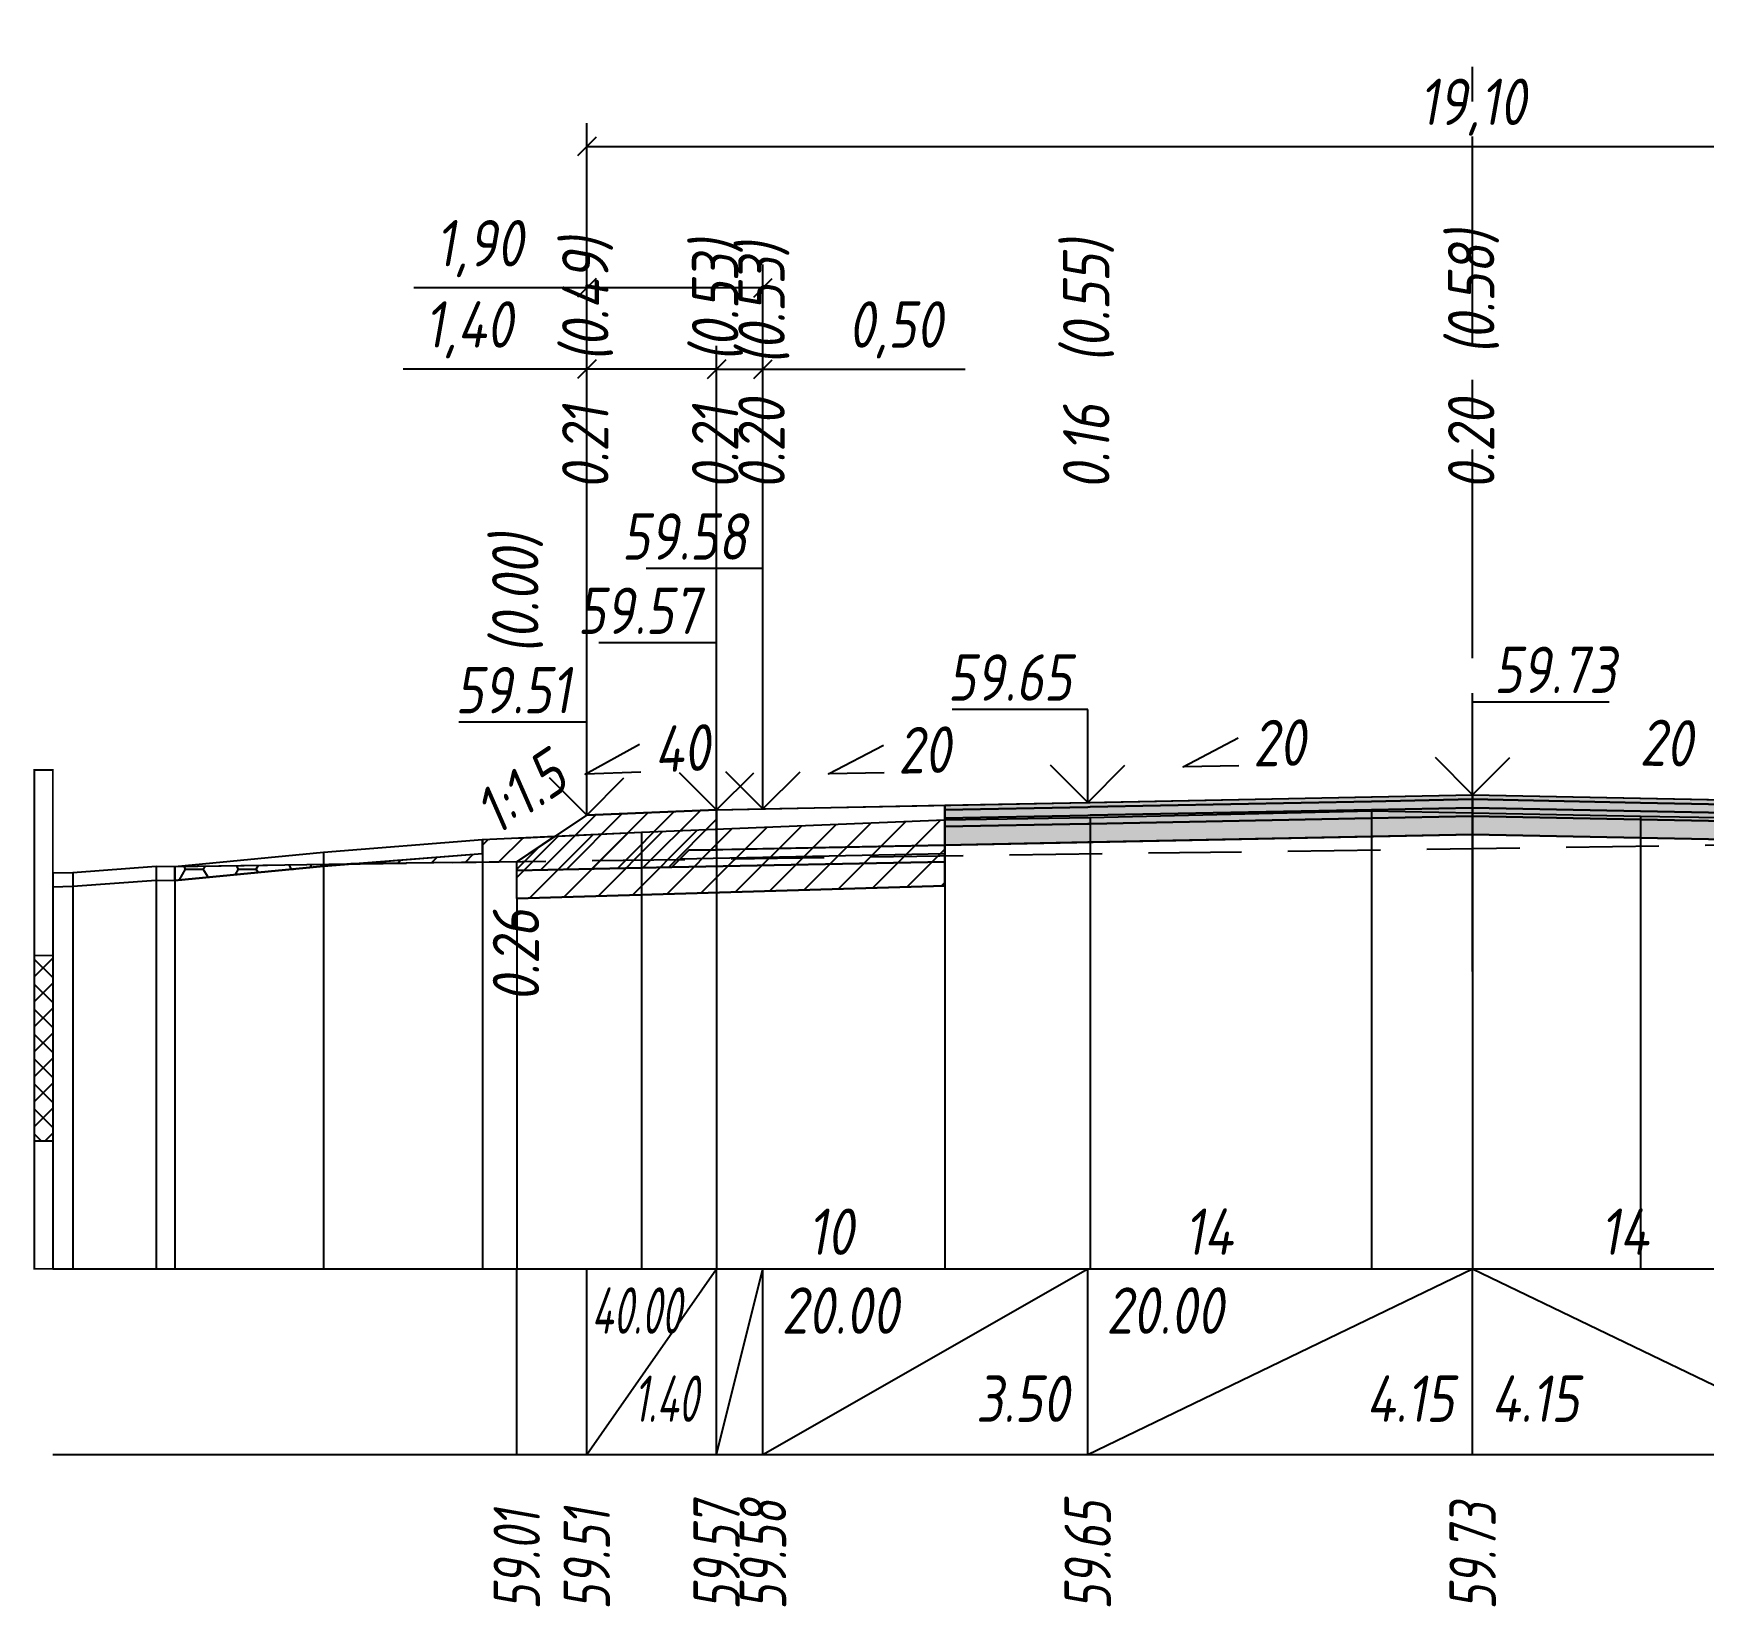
# Model space of a CAD drawing. Extents: x -717 to 1451, y -133302 to 233.
# Drawn here: x 78.9 to 169, y -63834.2 to -63749.4 of the extents above; entities that cross this region are included whole.
import ezdxf
from ezdxf.enums import TextEntityAlignment as Align

# ---------------------------------------------------------------- set-up
doc = ezdxf.new("R2010")
doc.units = 0
doc.linetypes.add('осевая2', pattern=[1.125, 0.75, -0.125, 0.125, -0.125])
doc.linetypes.add('штриховая', pattern=[0.75, 0.5, -0.25])
for name, color, linetype in [('Интерполированный поперечник', 2, 'Continuous'), ('Код_514', 1, 'Continuous'), ('Контур_0', 7, 'Continuous'), ('Контур_2521', 7, 'Continuous'), ('Контур_2564', 7, 'Continuous'), ('Контур_2660', 7, 'Continuous'), ('Контур_2665', 7, 'Continuous'), ('Контур_400', 7, 'Continuous'), ('Контур_508', 7, 'Continuous'), ('Контур_512', 7, 'Continuous'), ('Контур_513', 7, 'Continuous'), ('Контур_818', 7, 'Continuous'), ('Красный поперечник', 1, 'Continuous'), ('Линейка абсолютных высот', 7, 'Continuous'), ('Объём_2501', 7, 'Continuous'), ('Объём_2564', 7, 'Continuous'), ('Объём_2650', 7, 'Continuous'), ('Объём_2660', 7, 'Continuous'), ('Объём_2661', 7, 'Continuous'), ('Объём_2665', 7, 'Continuous'), ('Объём_2666', 7, 'Continuous'), ('Объём_2667', 7, 'Continuous'), ('Объём_2668', 7, 'Continuous'), ('Объём_2669', 7, 'Continuous'), ('Объём_2675', 7, 'Continuous'), ('Объём_2753', 7, 'Continuous'), ('Ось', 1, 'осевая2'), ('Откосы', 7, 'Continuous'), ('Отметки покрытия', 7, 'Continuous'), ('Рабочие отметки', 7, 'Continuous'), ('Рабочие отметки доп.', 7, 'Continuous'), ('Слои выравнивания', 7, 'Continuous'), ('Таблица', 7, 'Continuous'), ('Уклоны проезжей части', 7, 'Continuous'), ('Черный поперечник', 3, 'Continuous')]:
    doc.layers.add(name, color=color, linetype=linetype)
for name, color, linetype, true_color in [('Контур_2540', 2, 'Continuous', 0xffff00), ('Контур_2560', 2, 'Continuous', 0xffff00), ('Контур_2561', 7, 'Continuous', 0xff8040), ('Контур_2562', 3, 'Continuous', 0x00ff00), ('Контур_2563', 7, 'Continuous', 0xff8000), ('Контур_2570', 7, 'Continuous', 0x80ff00), ('Контур_2725', 7, 'Continuous', 0x323232), ('Контур_2736', 4, 'Continuous', 0x00ffff), ('Контур_2737', 4, 'Continuous', 0x00ffff), ('Контур_2738', 4, 'Continuous', 0x00ffff), ('Контур_2739', 4, 'Continuous', 0x00ffff), ('Контур_2741', 4, 'Continuous', 0x00ffff), ('Контур_2742', 4, 'Continuous', 0x00ffff), ('Контур_2743', 4, 'Continuous', 0x00ffff), ('Контур_2744', 7, 'Continuous', 0xa4ffff), ('Контур_2745', 7, 'Continuous', 0xa4ffff), ('Контур_2747', 4, 'Continuous', 0x00ffff), ('Контур_2748', 4, 'Continuous', 0x00ffff), ('Контур_2749', 4, 'Continuous', 0x00ffff), ('Контур_2750', 4, 'Continuous', 0x00ffff), ('Контур_2751', 4, 'Continuous', 0x00ffff), ('Контур_2752', 4, 'Continuous', 0x00ffff), ('Контур_2760', 7, 'Continuous', 0x323232), ('Контур_2761', 7, 'Continuous', 0x323232), ('Контур_2762', 7, 'Continuous', 0x323232), ('Контур_2763', 7, 'Continuous', 0x323232), ('Контур_402', 7, 'Continuous', 0xff6464), ('Контур_703', 4, 'Continuous', 0x00ffff), ('Контур_705', 4, 'Continuous', 0x00ffff), ('Контур_707', 4, 'Continuous', 0x00ffff), ('Контур_720', 131, 'Continuous', 0xaaffff), ('Объём_2500', 7, 'Continuous', 0xc0c0c0), ('Объём_2520', 7, 'Continuous', 0x80ffff), ('Объём_2540', 2, 'Continuous', 0xffff00), ('Объём_2560', 2, 'Continuous', 0xffff00), ('Объём_2561', 7, 'Continuous', 0xff8040), ('Объём_2562', 3, 'Continuous', 0x00ff00), ('Объём_2563', 7, 'Continuous', 0xff8000), ('Объём_2600', 7, 'Continuous', 0x808000), ('Объём_2746', 2, 'Continuous', 0xffff00)]:
    doc.layers.add(name, color=color, linetype=linetype, true_color=true_color)
doc.styles.get("Standard").update_dxf_attribs({"font": 'txt', "height": 2.5})
doc.styles.add('М', font='romand.shx', dxfattribs={"width": 0.8, "oblique": 10, "height": 2.5})
doc.dimstyles.new('ISO-25', dxfattribs={"dimtxt": 2.5, "dimasz": 2.5, "dimexe": 1.25, "dimexo": 0.625, "dimtad": 1, "dimtxsty": 'Standard', "dimcen": 2.5, "dimadec": 0, "dimazin": 0, "dimtfac": 1, "dimtmove": 0, "dimatfit": 3, "dimfxl": 1, "dimarcsym": 0})

# ---------------------------------------------------------------- blocks, each defined once
blk = doc.blocks.new('_Oblique')
at = {"color": 0, "linetype": 'ByBlock', "lineweight": -2}
blk.add_line((-0.5, -0.5), (0.5, 0.5), dxfattribs=at)
blk = doc.blocks.new('*D1535')
at = {"color": 0, "lineweight": -2, "transparency": 16777216}
for p, q in [((108.774, -63790.981), (108.774, -63766.261)), ((115.774, -63790.701), (115.774, -63766.261)), ((108.774, -63767.511), (98.876, -63767.511)), ((115.774, -63767.511), (108.774, -63767.511))]:
    blk.add_line(p, q, dxfattribs=at)
at = {"layer": 'Defpoints', "color": 0, "transparency": 16777216}
for p in [(115.774, -63767.511), (108.774, -63791.606), (115.774, -63791.326)]:
    blk.add_point(p, dxfattribs=at)
at = {"color": 0, "lineweight": -2, "transparency": 16777216, "rotation": 180}
blk.add_blockref('_Oblique', (108.774, -63767.511), dxfattribs=at)
at = {"color": 0, "lineweight": -2, "transparency": 16777216}
blk.add_blockref('_Oblique', (115.774, -63767.511), dxfattribs=at)
at = {"color": 0, "transparency": 16777216, "insert": (102.417, -63765.398), "char_height": 2.5, "width": 8.75, "attachment_point": 5, "style": 'М'}
blk.add_mtext('1,40', dxfattribs=at)
blk = doc.blocks.new('*D1537')
at = {"color": 0, "lineweight": -2, "transparency": 16777216}
for p, q in [((115.774, -63790.701), (115.774, -63766.261)), ((118.274, -63790.651), (118.274, -63766.261)), ((115.774, -63767.511), (118.274, -63767.511)), ((118.274, -63767.511), (129.178, -63767.511))]:
    blk.add_line(p, q, dxfattribs=at)
at = {"layer": 'Defpoints', "color": 0, "transparency": 16777216}
for p in [(118.274, -63767.511), (115.774, -63791.326), (118.274, -63791.276)]:
    blk.add_point(p, dxfattribs=at)
at = {"color": 0, "lineweight": -2, "transparency": 16777216, "rotation": 180}
blk.add_blockref('_Oblique', (115.774, -63767.511), dxfattribs=at)
at = {"color": 0, "lineweight": -2, "transparency": 16777216}
blk.add_blockref('_Oblique', (118.274, -63767.511), dxfattribs=at)
at = {"color": 0, "transparency": 16777216, "insert": (125.416, -63765.398), "char_height": 2.5, "width": 9.16667, "attachment_point": 5, "style": 'М'}
blk.add_mtext('0,50', dxfattribs=at)
blk = doc.blocks.new('*D1540')
at = {"color": 0, "lineweight": -2, "transparency": 16777216}
for p, q in [((108.774, -63790.981), (108.774, -63761.881)), ((118.274, -63790.651), (118.274, -63761.881)), ((108.774, -63763.131), (99.451, -63763.131)), ((118.274, -63763.131), (108.774, -63763.131))]:
    blk.add_line(p, q, dxfattribs=at)
at = {"layer": 'Defpoints', "color": 0, "transparency": 16777216}
for p in [(118.274, -63763.131), (108.774, -63791.606), (118.274, -63791.276)]:
    blk.add_point(p, dxfattribs=at)
at = {"color": 0, "lineweight": -2, "transparency": 16777216, "rotation": 180}
blk.add_blockref('_Oblique', (108.774, -63763.131), dxfattribs=at)
at = {"color": 0, "lineweight": -2, "transparency": 16777216}
blk.add_blockref('_Oblique', (118.274, -63763.131), dxfattribs=at)
at = {"color": 0, "transparency": 16777216, "insert": (102.992, -63761.018), "char_height": 2.5, "width": 8.75, "attachment_point": 5, "style": 'М'}
blk.add_mtext('1,90', dxfattribs=at)
blk = doc.blocks.new('*D1541')
at = {"color": 0, "lineweight": -2, "transparency": 16777216}
for p, q in [((108.774, -63790.981), (108.774, -63754.261)), ((204.274, -63790.981), (204.274, -63754.261)), ((108.774, -63755.511), (204.274, -63755.511))]:
    blk.add_line(p, q, dxfattribs=at)
at = {"layer": 'Defpoints', "color": 0, "transparency": 16777216}
for p in [(204.274, -63755.511), (108.774, -63791.606), (204.274, -63791.606)]:
    blk.add_point(p, dxfattribs=at)
at = {"color": 0, "lineweight": -2, "transparency": 16777216, "rotation": 180}
blk.add_blockref('_Oblique', (108.774, -63755.511), dxfattribs=at)
at = {"color": 0, "lineweight": -2, "transparency": 16777216}
blk.add_blockref('_Oblique', (204.274, -63755.511), dxfattribs=at)
at = {"color": 0, "transparency": 16777216, "insert": (156.524, -63753.398), "char_height": 2.5, "width": 10.41667, "attachment_point": 5, "style": 'М'}
blk.add_mtext('19,10', dxfattribs=at)

msp = doc.modelspace()

# ---------------------------------------------------------------- hatches: boundary and pattern name
at = {"layer": 'Линейка абсолютных высот'}
h = msp.add_hatch(dxfattribs=at)
h.set_pattern_fill('ANSI37', scale=0.3, style=0)
h.set_pattern_definition([(45.0000013, (0, 0), (-0.67351924, 0.673519211), []), (135.0000003, (0, 0), (-0.673519222, -0.67351923), [])])
h.paths.add_polyline_path([(80, -63809.117), (80, -63799.117), (79, -63799.117), (79, -63809.117)])
at = {"layer": 'Объём_2563'}
h = msp.add_hatch(dxfattribs=at)
h.set_pattern_fill('ANSI31', color=256, scale=0.3)
h.paths.add_polyline_path([(108.774, -63791.544), (115.774, -63791.264), (115.774, -63793.414), (114.274, -63793.444), (113.356, -63794.362), (105, -63794.529), (105, -63794.06)])
at = {"layer": 'Объём_2600'}
h = msp.add_hatch(dxfattribs=at)
h.set_pattern_fill('ANSI31', color=6, scale=0.4)
h.paths.add_polyline_path([(105, -63796.045), (105, -63794.06), (96.057, -63794.184), (103.153, -63793.622), (103.153, -63792.872), (111.718, -63792.467), (128.071, -63791.812), (128.071, -63795.353)])
h = msp.add_hatch(dxfattribs=at)
h.set_pattern_fill('HONEY', color=5, scale=0.3)
h.paths.add_polyline_path([(94.593, -63794.299), (86.566, -63795.065), (86.566, -63794.315), (96.057, -63794.184)])
at = {"layer": 'Слои выравнивания'}
for color, points in [(2, [(128.071, -63791.018), (135.774, -63790.864), (135.9, -63790.861), (151.072, -63790.558), (156.524, -63790.449), (156.524, -63790.699), (151.072, -63790.808), (135.9, -63791.111), (135.774, -63791.114), (128.071, -63791.268)]), (3, [(128.071, -63791.268), (135.774, -63791.114), (135.9, -63791.111), (151.072, -63790.808), (156.524, -63790.699), (156.524, -63791.149), (151.072, -63791.258), (135.9, -63791.561), (135.774, -63791.564), (128.071, -63791.718)]), (2, [(156.524, -63790.449), (165.576, -63790.63), (172.892, -63790.776), (172.892, -63791.026), (165.576, -63790.88), (156.524, -63790.699)]), (3, [(156.524, -63790.699), (165.576, -63790.88), (172.892, -63791.026), (172.892, -63791.476), (165.576, -63791.33), (156.524, -63791.149)]), (4, [(128.071, -63791.718), (135.774, -63791.564), (135.9, -63791.561), (151.072, -63791.258), (156.524, -63791.149), (156.524, -63791.599), (151.072, -63791.708), (135.9, -63792.011), (135.774, -63792.014), (128.071, -63792.168)]), (5, [(128.071, -63792.168), (135.774, -63792.014), (135.9, -63792.011), (151.072, -63791.708), (156.524, -63791.599), (156.524, -63792.599), (151.072, -63792.708), (135.9, -63793.011), (135.774, -63793.014), (128.071, -63793.168)]), (4, [(156.524, -63791.149), (165.576, -63791.33), (172.892, -63791.476), (172.892, -63791.926), (165.576, -63791.78), (156.524, -63791.599)]), (5, [(156.524, -63791.599), (165.576, -63791.78), (172.892, -63791.926), (172.892, -63792.926), (165.576, -63792.78), (156.524, -63792.599)])]:
    msp.add_hatch(color=color, dxfattribs=at).paths.add_polyline_path(points)

# ---------------------------------------------------------------- linework, layer by layer
at = {"layer": 'Интерполированный поперечник', "linetype": 'штриховая', "ltscale": 10, "flags": 128}
msp.add_lwpolyline([(86.566, -63794.315), (218.214, -63792.496)], dxfattribs=at)
at = {"layer": 'Код_514'}
for p, q in [((105, -63826), (105, -63816)), ((108.774, -63826), (108.774, -63816)), ((108.774, -63826), (115.774, -63816)), ((115.774, -63826), (115.774, -63816)), ((115.774, -63826), (118.274, -63816)), ((118.274, -63826), (118.274, -63816)), ((118.274, -63826), (135.774, -63816)), ((135.774, -63826), (135.774, -63816)), ((135.774, -63826), (156.524, -63816)), ((156.524, -63826), (156.524, -63816)), ((156.524, -63816), (177.274, -63826))]:
    msp.add_line(p, q, dxfattribs=at)
at = {"layer": 'Контур_0', "flags": 128}
for points in [[(108.774, -63791.544), (105, -63794.06), (105, -63794.06), (105, -63794.06), (105, -63794.06), (105, -63794.06), (105, -63794.06), (105, -63794.06), (105, -63794.06), (105, -63794.06), (105, -63794.06), (105, -63794.06), (105, -63794.06), (105, -63794.06), (105, -63794.06), (105, -63794.06)], [(108.774, -63791.544), (105, -63794.06), (105, -63794.06), (105, -63794.06), (105, -63794.06), (105, -63794.06), (105, -63794.06), (105, -63794.06), (105, -63794.06), (105, -63794.06), (105, -63794.06), (105, -63794.06), (105, -63794.06), (105, -63794.06), (105, -63794.06), (105, -63794.06), (105, -63794.06), (105, -63794.06), (105, -63794.06), (105, -63794.06), (105, -63794.06), (105, -63794.06), (105, -63794.06), (105, -63794.06), (105, -63794.06), (105, -63794.06), (105, -63794.06), (105, -63794.06), (105, -63794.06), (105, -63794.06)], [(118.274, -63793.364), (115.774, -63793.414), (115.774, -63791.264), (128.071, -63791.018), (128.071, -63793.168), (118.274, -63793.364), (118.274, -63793.364)], [(105, -63794.529), (113.356, -63794.362), (114.274, -63793.444), (115.774, -63793.414)], [(114.274, -63793.444), (128.071, -63793.168), (128.071, -63794.068), (113.356, -63794.362), (114.274, -63793.444), (114.274, -63793.444)]]:
    msp.add_lwpolyline(points, dxfattribs=at)
at = {"layer": 'Контур_2521', "color": 250, "flags": 128}
msp.add_lwpolyline([(113.815, -63793.903), (128.071, -63793.618)], dxfattribs=at)
at = {"layer": 'Контур_2540', "flags": 128}
msp.add_lwpolyline([(113.356, -63794.362), (128.071, -63794.068), (128.071, -63795.353), (105, -63796.045), (105, -63794.529), (113.356, -63794.362), (113.356, -63794.362)], dxfattribs=at)
at = {"layer": 'Контур_2560', "flags": 128}
msp.add_lwpolyline([(108.774, -63791.544), (108.774, -63791.544), (108.774, -63791.544), (115.774, -63791.264)], dxfattribs=at)
at = {"layer": 'Контур_2561', "flags": 128}
msp.add_lwpolyline([(115.774, -63791.264), (115.774, -63791.264), (108.774, -63791.544), (108.774, -63791.544), (115.774, -63791.264)], dxfattribs=at)
at = {"layer": 'Контур_2562', "flags": 128}
msp.add_lwpolyline([(108.774, -63791.544), (108.774, -63791.544), (108.774, -63791.544), (108.774, -63791.544), (108.774, -63791.544)], dxfattribs=at)
at = {"layer": 'Контур_2563', "flags": 128}
msp.add_lwpolyline([(108.774, -63791.544), (115.774, -63791.264), (115.774, -63793.414), (114.274, -63793.444), (113.356, -63794.362), (105, -63794.529), (105, -63794.06), (108.774, -63791.544), (108.774, -63791.544)], dxfattribs=at)
at = {"layer": 'Контур_2564', "flags": 128}
msp.add_lwpolyline([(108.774, -63791.544), (115.774, -63791.264)], dxfattribs=at)
at = {"layer": 'Контур_2570', "flags": 128}
msp.add_lwpolyline([(80, -63795.414), (81.07, -63795.386), (85.56, -63795.055), (86.566, -63795.065), (86.566, -63795.065), (94.593, -63794.299), (103.153, -63793.622), (103.153, -63792.872), (111.718, -63792.467), (128.071, -63791.812), (135.9, -63791.671), (151.072, -63791.317), (156.524, -63791.427), (165.576, -63791.61), (172.892, -63791.727)], dxfattribs=at)
at = {"layer": 'Контур_2660', "flags": 128}
msp.add_lwpolyline([(105, -63796.045), (128.071, -63795.353)], dxfattribs=at)
at = {"layer": 'Контур_2665', "flags": 128}
msp.add_lwpolyline([(108.774, -63791.544), (108.774, -63791.544)], dxfattribs=at)
at = {"layer": 'Контур_2725', "flags": 128}
msp.add_lwpolyline([(128.071, -63793.168), (135.774, -63793.014), (135.9, -63793.011), (151.072, -63792.708), (156.524, -63792.599), (165.576, -63792.78), (172.892, -63792.926)], dxfattribs=at)
at = {"layer": 'Контур_2736', "flags": 128}
msp.add_lwpolyline([(108.774, -63791.544), (105, -63794.06)], dxfattribs=at)
at = {"layer": 'Контур_2737', "flags": 128}
msp.add_lwpolyline([(105, -63794.06), (105, -63794.06)], dxfattribs=at)
at = {"layer": 'Контур_2738', "flags": 128}
msp.add_lwpolyline([(105, -63794.06), (105, -63794.06)], dxfattribs=at)
at = {"layer": 'Контур_2739', "flags": 128}
msp.add_lwpolyline([(105, -63794.06), (105, -63794.06)], dxfattribs=at)
at = {"layer": 'Контур_2741', "flags": 128}
msp.add_lwpolyline([(105, -63794.06), (105, -63794.06)], dxfattribs=at)
at = {"layer": 'Контур_2742', "flags": 128}
msp.add_lwpolyline([(105, -63794.06), (105, -63794.06)], dxfattribs=at)
at = {"layer": 'Контур_2743', "flags": 128}
msp.add_lwpolyline([(105, -63794.06), (105, -63794.06)], dxfattribs=at)
at = {"layer": 'Контур_2744', "flags": 128}
msp.add_lwpolyline([(105, -63794.06), (105, -63794.06)], dxfattribs=at)
msp.add_lwpolyline([(105, -63794.06), (105, -63794.06)], dxfattribs=at)
msp.add_lwpolyline([(105, -63794.06), (105, -63794.06)], dxfattribs=at)
msp.add_lwpolyline([(105, -63794.06), (105, -63794.06)], dxfattribs=at)
msp.add_lwpolyline([(105, -63794.06), (105, -63794.06)], dxfattribs=at)
msp.add_lwpolyline([(105, -63794.06), (105, -63794.06)], dxfattribs=at)
at = {"layer": 'Контур_2745', "flags": 128}
msp.add_lwpolyline([(105, -63794.06), (105, -63794.06)], dxfattribs=at)
msp.add_lwpolyline([(105, -63794.06), (105, -63794.06)], dxfattribs=at)
msp.add_lwpolyline([(105, -63794.06), (105, -63794.06)], dxfattribs=at)
msp.add_lwpolyline([(105, -63794.06), (105, -63794.06)], dxfattribs=at)
msp.add_lwpolyline([(105, -63794.06), (105, -63794.06)], dxfattribs=at)
msp.add_lwpolyline([(105, -63794.06), (105, -63794.06)], dxfattribs=at)
at = {"layer": 'Контур_2747', "flags": 128}
msp.add_lwpolyline([(105, -63794.06), (105, -63794.06)], dxfattribs=at)
at = {"layer": 'Контур_2748', "flags": 128}
msp.add_lwpolyline([(105, -63794.06), (105, -63794.06)], dxfattribs=at)
at = {"layer": 'Контур_2749', "flags": 128}
msp.add_lwpolyline([(105, -63794.06), (105, -63794.06)], dxfattribs=at)
at = {"layer": 'Контур_2750', "flags": 128}
msp.add_lwpolyline([(105, -63794.06), (105, -63794.06)], dxfattribs=at)
at = {"layer": 'Контур_2751', "flags": 128}
msp.add_lwpolyline([(105, -63794.06), (105, -63794.06)], dxfattribs=at)
at = {"layer": 'Контур_2752', "flags": 128}
msp.add_lwpolyline([(105, -63794.06), (105, -63794.06)], dxfattribs=at)
at = {"layer": 'Контур_2760', "flags": 128}
msp.add_lwpolyline([(128.071, -63791.018), (135.774, -63790.864), (135.9, -63790.861), (151.072, -63790.558), (156.524, -63790.449), (165.576, -63790.63), (172.892, -63790.776)], dxfattribs=at)
at = {"layer": 'Контур_2761', "flags": 128}
msp.add_lwpolyline([(128.071, -63791.268), (135.774, -63791.114), (135.9, -63791.111), (151.072, -63790.808), (156.524, -63790.699), (165.576, -63790.88), (172.892, -63791.026)], dxfattribs=at)
at = {"layer": 'Контур_2762', "flags": 128}
msp.add_lwpolyline([(128.071, -63791.718), (135.774, -63791.564), (135.9, -63791.561), (151.072, -63791.258), (156.524, -63791.149), (165.576, -63791.33), (172.892, -63791.476)], dxfattribs=at)
at = {"layer": 'Контур_2763', "flags": 128}
msp.add_lwpolyline([(128.071, -63792.168), (135.774, -63792.014), (135.9, -63792.011), (151.072, -63791.708), (156.524, -63791.599), (165.576, -63791.78), (172.892, -63791.926)], dxfattribs=at)
at = {"layer": 'Контур_400', "flags": 128}
for points in [[(115.774, -63791.264), (118.274, -63791.214), (118.274, -63791.214), (118.274, -63791.214), (118.274, -63791.214), (118.274, -63791.214), (118.274, -63791.214), (135.774, -63790.864), (156.524, -63790.449)], [(156.524, -63790.449), (177.274, -63790.864), (194.774, -63791.214), (194.774, -63791.214), (194.774, -63791.214), (194.774, -63791.214), (194.774, -63791.214), (194.774, -63791.214), (197.274, -63791.264)]]:
    msp.add_lwpolyline(points, dxfattribs=at)
at = {"layer": 'Контур_402', "flags": 128}
msp.add_lwpolyline([(105, -63796.045), (128.071, -63795.353), (128.071, -63793.168), (156.524, -63792.599), (172.892, -63792.926), (172.892, -63794.99), (211.165, -63796.138)], dxfattribs=at)
at = {"layer": 'Контур_508', "flags": 128}
msp.add_lwpolyline([(105, -63796.045), (128.071, -63795.353), (128.071, -63793.168), (156.524, -63792.599), (172.892, -63792.926), (172.892, -63794.99), (211.165, -63796.138), (211.165, -63796), (212.958, -63796), (218.214, -63792.496)], dxfattribs=at)
at = {"layer": 'Контур_512', "flags": 128}
msp.add_lwpolyline([(105, -63796.045), (128.071, -63795.353)], dxfattribs=at)
at = {"layer": 'Контур_513', "flags": 128}
msp.add_lwpolyline([(105, -63796.045), (128.071, -63795.353), (128.071, -63793.168), (156.524, -63792.599), (172.892, -63792.926), (172.892, -63794.99), (211.165, -63796.138), (211.165, -63796), (212.958, -63796), (218.214, -63792.496)], dxfattribs=at)
at = {"layer": 'Контур_703', "flags": 128}
for points in [[(108.774, -63791.544), (105, -63794.06)], [(105, -63794.06), (105, -63794.06)]]:
    msp.add_lwpolyline(points, dxfattribs=at)
at = {"layer": 'Контур_705', "flags": 128}
msp.add_lwpolyline([(105, -63794.06), (105, -63794.06)], dxfattribs=at)
at = {"layer": 'Контур_707', "flags": 128}
msp.add_lwpolyline([(105, -63794.06), (105, -63794.06)], dxfattribs=at)
at = {"layer": 'Контур_720', "flags": 128}
msp.add_lwpolyline([(105, -63794.06), (105, -63794.06)], dxfattribs=at)
at = {"layer": 'Контур_818', "flags": 128}
msp.add_lwpolyline([(105, -63792.785), (111.718, -63792.467), (128.071, -63791.812), (135.9, -63791.671), (151.072, -63791.317), (156.524, -63791.427), (165.576, -63791.61), (172.892, -63791.727), (189.775, -63792.762), (198.048, -63793.023), (198.048, -63793.773), (198.967, -63793.98), (200.952, -63794.183), (205.292, -63793.535), (211.797, -63793.202), (218.214, -63793.246)], dxfattribs=at)
at = {"layer": 'Красный поперечник'}
for p, q in [((135.774, -63790.864), (156.524, -63790.449)), ((156.524, -63790.449), (177.274, -63790.864)), ((105, -63794.06), (108.774, -63791.544)), ((108.774, -63791.544), (115.774, -63791.264)), ((115.774, -63791.264), (118.274, -63791.214)), ((118.274, -63791.214), (135.774, -63790.864)), ((105, -63796.045), (105, -63816)), ((128.071, -63795.353), (128.071, -63816))]:
    msp.add_line(p, q, dxfattribs=at)
at = {"layer": 'Линейка абсолютных высот', "color": 7, "const_width": 0.1, "flags": 128}
for points in [[(80, -63799.117), (80, -63789.117), (79, -63789.117), (79, -63799.117), (80, -63799.117)], [(80, -63809.117), (80, -63799.117), (79, -63799.117), (79, -63809.117), (80, -63809.117)], [(80, -63816), (80, -63809.117), (79, -63809.117), (79, -63816), (80, -63816)]]:
    msp.add_lwpolyline(points, dxfattribs=at)
at = {"layer": 'Объём_2500', "flags": 128}
msp.add_lwpolyline([(118.274, -63793.364), (115.774, -63793.414), (115.774, -63791.264), (128.071, -63791.018), (128.071, -63793.168), (118.274, -63793.364), (118.274, -63793.364)], dxfattribs=at)
at = {"layer": 'Объём_2501', "flags": 128}
for points in [[(115.774, -63791.264), (118.274, -63791.214), (118.274, -63791.214), (118.274, -63791.214), (118.274, -63791.214), (118.274, -63791.214), (118.274, -63791.214), (135.774, -63790.864), (156.524, -63790.449)], [(156.524, -63790.449), (177.274, -63790.864), (194.774, -63791.214), (194.774, -63791.214), (194.774, -63791.214), (194.774, -63791.214), (194.774, -63791.214), (194.774, -63791.214), (197.274, -63791.264)]]:
    msp.add_lwpolyline(points, dxfattribs=at)
at = {"layer": 'Объём_2520', "color": 250, "flags": 128}
msp.add_lwpolyline([(114.274, -63793.444), (128.071, -63793.168), (128.071, -63794.068), (113.356, -63794.362), (114.274, -63793.444), (114.274, -63793.444)], dxfattribs=at)
at = {"layer": 'Объём_2540', "flags": 128}
msp.add_lwpolyline([(113.356, -63794.362), (128.071, -63794.068), (128.071, -63795.353), (105, -63796.045), (105, -63794.529), (113.356, -63794.362), (113.356, -63794.362)], dxfattribs=at)
at = {"layer": 'Объём_2560', "flags": 128}
msp.add_lwpolyline([(108.774, -63791.544), (108.774, -63791.544), (108.774, -63791.544), (115.774, -63791.264)], dxfattribs=at)
at = {"layer": 'Объём_2561', "flags": 128}
msp.add_lwpolyline([(115.774, -63791.264), (115.774, -63791.264), (108.774, -63791.544), (108.774, -63791.544), (115.774, -63791.264)], dxfattribs=at)
at = {"layer": 'Объём_2562', "flags": 128}
msp.add_lwpolyline([(108.774, -63791.544), (108.774, -63791.544), (108.774, -63791.544), (108.774, -63791.544), (108.774, -63791.544)], dxfattribs=at)
at = {"layer": 'Объём_2563', "color": 250, "flags": 128}
msp.add_lwpolyline([(108.774, -63791.544), (115.774, -63791.264), (115.774, -63793.414), (114.274, -63793.444), (113.356, -63794.362), (105, -63794.529), (105, -63794.06), (108.774, -63791.544), (108.774, -63791.544)], dxfattribs=at)
at = {"layer": 'Объём_2564', "flags": 128}
msp.add_lwpolyline([(108.774, -63791.544), (115.774, -63791.264)], dxfattribs=at)
at = {"layer": 'Объём_2600', "color": 5, "flags": 128}
msp.add_lwpolyline([(94.593, -63794.299), (86.566, -63795.065), (86.566, -63794.315), (96.057, -63794.184), (94.593, -63794.299), (94.593, -63794.299)], dxfattribs=at)
at = {"layer": 'Объём_2650', "color": 6, "flags": 128}
msp.add_lwpolyline([(105, -63796.045), (105, -63794.06), (96.057, -63794.184), (103.153, -63793.622), (103.153, -63792.872), (111.718, -63792.467), (128.071, -63791.812), (128.071, -63795.353), (105, -63796.045), (105, -63796.045)], dxfattribs=at)
at = {"layer": 'Объём_2660', "flags": 128}
msp.add_lwpolyline([(105, -63796.045), (128.071, -63795.353)], dxfattribs=at)
at = {"layer": 'Объём_2661', "flags": 128}
msp.add_lwpolyline([(108.774, -63791.544), (105, -63794.06)], dxfattribs=at)
at = {"layer": 'Объём_2665', "flags": 128}
msp.add_lwpolyline([(108.774, -63791.544), (108.774, -63791.544)], dxfattribs=at)
at = {"layer": 'Объём_2666', "flags": 128}
msp.add_lwpolyline([(108.774, -63791.544), (105, -63794.06)], dxfattribs=at)
at = {"layer": 'Объём_2667', "flags": 128}
msp.add_lwpolyline([(105, -63794.06), (105, -63794.06)], dxfattribs=at)
msp.add_lwpolyline([(105, -63794.06), (105, -63794.06)], dxfattribs=at)
at = {"layer": 'Объём_2668', "flags": 128}
msp.add_lwpolyline([(105, -63794.06), (105, -63794.06)], dxfattribs=at)
msp.add_lwpolyline([(105, -63794.06), (105, -63794.06)], dxfattribs=at)
at = {"layer": 'Объём_2669', "flags": 128}
msp.add_lwpolyline([(105, -63794.06), (105, -63794.06)], dxfattribs=at)
msp.add_lwpolyline([(105, -63794.06), (105, -63794.06)], dxfattribs=at)
at = {"layer": 'Объём_2675', "flags": 128}
msp.add_lwpolyline([(105, -63794.06), (105, -63794.06)], dxfattribs=at)
msp.add_lwpolyline([(105, -63794.06), (105, -63794.06)], dxfattribs=at)
msp.add_lwpolyline([(105, -63794.06), (105, -63794.06)], dxfattribs=at)
msp.add_lwpolyline([(105, -63794.06), (105, -63794.06)], dxfattribs=at)
msp.add_lwpolyline([(105, -63794.06), (105, -63794.06)], dxfattribs=at)
msp.add_lwpolyline([(105, -63794.06), (105, -63794.06)], dxfattribs=at)
msp.add_lwpolyline([(105, -63794.06), (105, -63794.06)], dxfattribs=at)
msp.add_lwpolyline([(105, -63794.06), (105, -63794.06)], dxfattribs=at)
msp.add_lwpolyline([(105, -63794.06), (105, -63794.06)], dxfattribs=at)
msp.add_lwpolyline([(105, -63794.06), (105, -63794.06)], dxfattribs=at)
msp.add_lwpolyline([(105, -63794.06), (105, -63794.06)], dxfattribs=at)
msp.add_lwpolyline([(105, -63794.06), (105, -63794.06)], dxfattribs=at)
at = {"layer": 'Объём_2746', "flags": 128}
msp.add_lwpolyline([(107.059, -63792.687), (111.718, -63792.467), (128.071, -63791.812), (128.071, -63795.353), (105, -63796.045), (105, -63794.06), (107.059, -63792.687), (107.059, -63792.687)], dxfattribs=at)
at = {"layer": 'Объём_2753', "flags": 128}
msp.add_lwpolyline([(128.071, -63791.018), (128.071, -63791.018)], dxfattribs=at)
at = {"layer": 'Ось', "ltscale": 15}
msp.add_line((156.524, -63799.971), (156.524, -63749.42), dxfattribs=at)
at = {"layer": 'Откосы', "color": 1, "flags": 128}
for points in [[(111.681, -63789.231), (108.683, -63789.351), (111.621, -63787.732)], [(124.798, -63789.272), (121.799, -63789.332), (124.768, -63787.773)], [(143.923, -63788.89), (140.924, -63788.95), (143.893, -63787.39)]]:
    msp.add_lwpolyline(points, dxfattribs=at)
at = {"layer": 'Отметки покрытия', "color": 1}
for p, q in [((118.274, -63778.264), (111.974, -63778.264)), ((118.274, -63791.214), (118.274, -63778.264)), ((115.774, -63782.264), (109.424, -63782.264)), ((115.774, -63791.264), (115.774, -63782.264)), ((135.774, -63785.864), (128.474, -63785.864)), ((135.774, -63790.864), (135.774, -63785.864)), ((156.524, -63790.449), (156.524, -63785.449)), ((156.524, -63785.449), (163.874, -63785.449)), ((108.774, -63786.544), (101.874, -63786.544)), ((108.774, -63791.544), (108.774, -63786.544)), ((135.774, -63790.864), (133.774, -63788.864)), ((135.774, -63790.864), (137.774, -63788.864)), ((156.524, -63790.449), (154.524, -63788.449)), ((156.524, -63790.449), (158.524, -63788.449)), ((108.774, -63791.544), (106.774, -63789.544)), ((108.774, -63791.544), (110.774, -63789.544)), ((115.774, -63791.264), (113.774, -63789.264)), ((115.774, -63791.264), (117.774, -63789.264)), ((118.274, -63791.214), (116.274, -63789.214)), ((118.274, -63791.214), (120.274, -63789.214))]:
    msp.add_line(p, q, dxfattribs=at)
at = {"layer": 'Слои выравнивания'}
for p, q in [((156.524, -63790.449), (156.524, -63816)), ((115.774, -63791.264), (115.774, -63816)), ((128.071, -63791.018), (128.071, -63816))]:
    msp.add_line(p, q, dxfattribs=at)
at = {"layer": 'Слои выравнивания', "color": 2, "flags": 128}
for points in [[(128.071, -63791.018), (135.774, -63790.864), (135.9, -63790.861), (151.072, -63790.558), (156.524, -63790.449), (156.524, -63790.699), (151.072, -63790.808), (135.9, -63791.111), (135.774, -63791.114), (128.071, -63791.268)], [(156.524, -63790.449), (165.576, -63790.63), (172.892, -63790.776), (172.892, -63791.026), (165.576, -63790.88), (156.524, -63790.699)]]:
    msp.add_lwpolyline(points, close=True, dxfattribs=at)
at = {"layer": 'Слои выравнивания', "color": 3, "flags": 128}
for points in [[(128.071, -63791.268), (135.774, -63791.114), (135.9, -63791.111), (151.072, -63790.808), (156.524, -63790.699), (156.524, -63791.149), (151.072, -63791.258), (135.9, -63791.561), (135.774, -63791.564), (128.071, -63791.718)], [(156.524, -63790.699), (165.576, -63790.88), (172.892, -63791.026), (172.892, -63791.476), (165.576, -63791.33), (156.524, -63791.149)]]:
    msp.add_lwpolyline(points, close=True, dxfattribs=at)
at = {"layer": 'Слои выравнивания', "color": 4, "flags": 128}
for points in [[(128.071, -63791.718), (135.774, -63791.564), (135.9, -63791.561), (151.072, -63791.258), (156.524, -63791.149), (156.524, -63791.599), (151.072, -63791.708), (135.9, -63792.011), (135.774, -63792.014), (128.071, -63792.168)], [(156.524, -63791.149), (165.576, -63791.33), (172.892, -63791.476), (172.892, -63791.926), (165.576, -63791.78), (156.524, -63791.599)]]:
    msp.add_lwpolyline(points, close=True, dxfattribs=at)
at = {"layer": 'Слои выравнивания', "color": 5, "flags": 128}
for points in [[(128.071, -63792.168), (135.774, -63792.014), (135.9, -63792.011), (151.072, -63791.708), (156.524, -63791.599), (156.524, -63792.599), (151.072, -63792.708), (135.9, -63793.011), (135.774, -63793.014), (128.071, -63793.168)], [(156.524, -63791.599), (165.576, -63791.78), (172.892, -63791.926), (172.892, -63792.926), (165.576, -63792.78), (156.524, -63792.599)]]:
    msp.add_lwpolyline(points, close=True, dxfattribs=at)
at = {"layer": 'Таблица'}
for p, q in [((80, -63816), (243.214, -63816)), ((80, -63826), (243.214, -63826))]:
    msp.add_line(p, q, dxfattribs=at)
at = {"layer": 'Черный поперечник', "color": 7}
for p, q in [((135.9, -63791.671), (135.9, -63816)), ((151.072, -63791.317), (151.072, -63816)), ((156.524, -63791.427), (156.524, -63816)), ((165.576, -63791.61), (165.576, -63816)), ((111.718, -63792.467), (111.718, -63816)), ((128.071, -63791.812), (128.071, -63816)), ((103.153, -63792.872), (103.153, -63816)), ((85.56, -63794.305), (85.56, -63816)), ((86.566, -63794.315), (86.566, -63816)), ((94.593, -63793.549), (94.593, -63816)), ((80, -63794.664), (80, -63816)), ((81.07, -63794.636), (81.07, -63816))]:
    msp.add_line(p, q, dxfattribs=at)
at = {"layer": 'Черный поперечник', "flags": 128}
msp.add_lwpolyline([(80, -63794.664), (81.07, -63794.636), (85.56, -63794.305), (86.566, -63794.315), (94.593, -63793.549), (103.153, -63792.872), (111.718, -63792.467), (128.071, -63791.812), (135.9, -63791.671), (151.072, -63791.317), (156.524, -63791.427), (165.576, -63791.61), (172.892, -63791.727), (189.775, -63792.762), (198.048, -63793.023), (198.967, -63793.23), (200.952, -63793.433), (205.292, -63792.785), (211.797, -63792.452), (227.107, -63792.558), (237.591, -63792.842), (243.214, -63792.747)], dxfattribs=at)

# ---------------------------------------------------------------- texts
at = {"layer": 'Код_514', "style": 'М', "oblique": 10}
for s, width, p in [('40.00', 0.6, (109.021, -63817)), ('20.00', 0.8, (119.274, -63817)), ('20.00', 0.8, (136.774, -63817))]:
    msp.add_text(s, height=2.5, dxfattribs=dict(at, width=width)).set_placement(p, align=Align.TOP_LEFT)
for s, width, p in [('1.40', 0.6, (114.774, -63825)), ('3.50', 0.8, (134.774, -63825)), ('4.15', 0.8, (155.524, -63825))]:
    msp.add_text(s, height=2.5, dxfattribs=dict(at, width=width)).set_placement(p, align=Align.BOTTOM_RIGHT)
at = {"layer": 'Код_514', "style": 'М', "oblique": 10, "width": 0.8}
msp.add_text('4.15', height=2.5, dxfattribs=at).set_placement((157.524, -63825), align=Align.BOTTOM_LEFT)
at = {"layer": 'Код_514', "style": 'М', "oblique": 10, "width": 0.7}
for s, p in [('59.57', (115.774, -63834.382)), ('59.58', (118.274, -63834.382)), ('59.65', (135.774, -63834.382)), ('59.73', (156.524, -63834.382)), ('59.01', (105, -63834.382)), ('59.51', (108.774, -63834.382))]:
    msp.add_text(s, height=2.5, rotation=90, dxfattribs=at).set_placement(p, align=Align.MIDDLE_LEFT)
at = {"layer": 'Отметки покрытия', "color": 1, "style": 'М', "oblique": 10, "width": 0.8}
for s, p in [('59.58', (117.415, -63778.533)), ('59.57', (114.915, -63782.533)), ('59.51', (107.915, -63786.813)), ('59.65', (134.915, -63786.133))]:
    msp.add_text(s, height=2.5, dxfattribs=at).set_placement(p, align=Align.BOTTOM_RIGHT)
msp.add_text('59.73', height=2.5, dxfattribs=at).set_placement((157.665, -63785.718), align=Align.BOTTOM_LEFT)
at = {"layer": 'Рабочие отметки', "color": 1, "style": 'М', "oblique": 10, "width": 0.8}
for s, p in [('0.20', (118.196, -63774.014)), ('0.20', (156.446, -63774.014)), ('0.21', (108.696, -63774.014)), ('0.21', (115.696, -63774.014)), ('0.16', (135.696, -63774.014))]:
    msp.add_text(s, height=2.5, rotation=90, dxfattribs=at).set_placement(p, align=Align.MIDDLE_LEFT)
msp.add_text('0.26', height=2.5, rotation=90, dxfattribs=at).set_placement((104.959, -63796.646), align=Align.MIDDLE_RIGHT)
at = {"layer": 'Рабочие отметки доп.', "color": 1, "style": 'М', "oblique": 10, "width": 0.8}
for s, p in [('(0.58)', (156.446, -63766.714)), ('(0.49)', (108.696, -63767.114)), ('(0.53)', (115.696, -63767.114)), ('(0.53)', (118.196, -63767.273)), ('(0.55)', (135.696, -63767.164)), ('(0.00)', (104.922, -63782.847))]:
    msp.add_text(s, height=2.5, rotation=90, dxfattribs=at).set_placement(p, align=Align.MIDDLE_LEFT)
at = {"layer": 'Слои выравнивания', "style": 'М', "oblique": 10, "width": 0.8}
for s, p in [('10', (121.922, -63816)), ('14', (142.297, -63816)), ('14', (164.708, -63816))]:
    msp.add_text(s, height=2.5, dxfattribs=at).set_placement(p, align=Align.BOTTOM_CENTER)
at = {"layer": 'Уклоны проезжей части', "color": 1, "style": 'М', "oblique": 10, "width": 0.8}
for s, rotation, p in [('40', 2.29061, (113.985, -63789.947)), ('20', 1.14576, (127.004, -63790.039)), ('20', 1.14576, (146.129, -63789.657)), ('20', 358.85423, (166.919, -63789.657)), ('1:1.5', 33.69007, (106.332, -63791.97))]:
    msp.add_text(s, height=2.5, rotation=rotation, dxfattribs=at).set_placement(p, align=Align.BOTTOM_CENTER)

# ---------------------------------------------------------------- dimensions: what is measured, and where the dimension line sits
at = {"color": 5}
dim = msp.add_linear_dim(base=(204.274, -63755.511), p1=(108.774, -63791.606), p2=(204.274, -63791.606), angle=180, dimstyle='ISO-25', override={"dimasz": 1, "dimlfac": 0.2, "dimzin": 0, "dimtxsty": 'М', "dimblk1": 'Oblique', "dimblk2": 'Oblique', "dimsah": 1}, dxfattribs=at)
dim.commit()
dim.dimension.update_dxf_attribs({"geometry": '*D1541', "text_midpoint": (156.524, -63753.398)})
for base, p1, p2, picture, middle in [((118.274, -63763.131), (108.774, -63791.606), (118.274, -63791.276), '*D1540', (102.992, -63763.131)), ((115.774, -63767.511), (108.774, -63791.606), (115.774, -63791.326), '*D1535', (102.417, -63767.511)), ((118.274, -63767.511), (115.774, -63791.326), (118.274, -63791.276), '*D1537', (125.416, -63767.511))]:
    dim = msp.add_linear_dim(base=base, p1=p1, p2=p2, angle=180, dimstyle='ISO-25', override={"dimasz": 1, "dimlfac": 0.2, "dimzin": 0, "dimtxsty": 'М', "dimblk1": 'Oblique', "dimblk2": 'Oblique', "dimsah": 1}, dxfattribs=at)
    dim.commit()
    dim.dimension.update_dxf_attribs({"geometry": picture, "text_midpoint": middle, "dimtype": 160})

doc.saveas('drawing.dxf')
